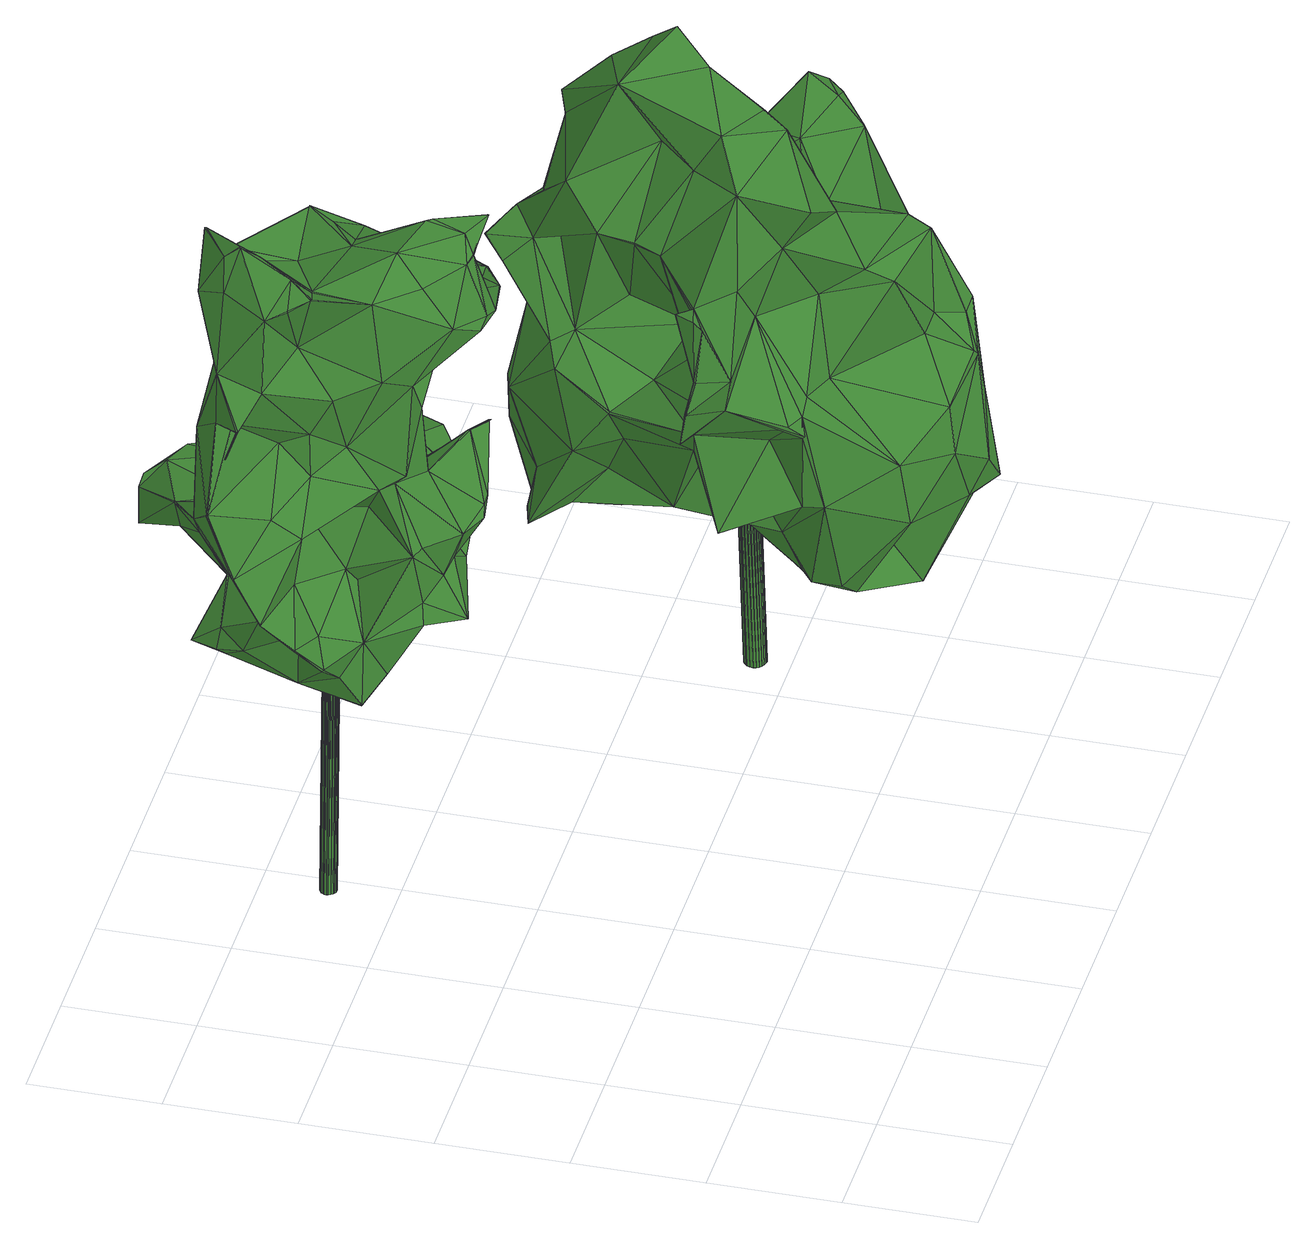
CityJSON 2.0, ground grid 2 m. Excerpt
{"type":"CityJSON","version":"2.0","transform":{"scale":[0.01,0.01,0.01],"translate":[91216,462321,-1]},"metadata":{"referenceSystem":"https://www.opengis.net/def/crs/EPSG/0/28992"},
"CityObjects":{
"tree1":{"type":"SolitaryVegetationObject","attributes":{"gtid":213,"crown_width_m":5.01,"crown_median_z":7.22,"trunk_H_m":7.46,"trunk_DBH_m":0.24,"trunk_radius_m":0.12,"trunk_base_height_m":-0.24,"original_gtid":"218"},"geometry":[{"type":"Solid","lod":"3","boundaries":[[[[0,1,2]],[[3,4,5]],[[6,7,8]],[[6,8,9]],[[10,11,12]],[[13,14,15]],[[14,16,17]],[[18,19,20]],[[21,22,23]],[[24,8,25]],[[26,27,28]],[[29,30,31]],[[32,33,34]],[[35,30,36]],[[37,38,39]],[[40,41,42]],[[43,44,27]],[[45,46,38]],[[39,47,37]],[[48,49,50]],[[48,51,49]],[[52,53,10]],[[54,55,56]],[[25,8,7]],[[57,58,59]],[[60,59,58]],[[19,61,45]],[[62,63,64]],[[17,15,14]],[[65,18,66]],[[67,68,69]],[[70,71,72]],[[69,68,26]],[[63,73,5]],[[30,74,75]],[[29,74,30]],[[76,77,78]],[[79,33,80]],[[43,27,81]],[[82,83,67]],[[84,9,85]],[[84,6,9]],[[86,87,88]],[[89,90,29]],[[91,92,11]],[[93,94,95]],[[96,97,98]],[[16,58,99]],[[55,100,101]],[[69,82,67]],[[102,35,36]],[[23,1,21]],[[103,104,105]],[[106,104,107]],[[108,109,110]],[[10,53,0]],[[95,111,112]],[[57,113,99]],[[114,115,116]],[[117,3,118]],[[119,65,66]],[[26,82,69]],[[28,82,26]],[[120,121,122]],[[53,52,21]],[[89,123,124]],[[20,125,87]],[[126,20,19]],[[88,123,89]],[[125,127,87]],[[128,129,130]],[[30,75,36]],[[16,131,58]],[[60,58,131]],[[132,133,124]],[[134,135,136]],[[81,137,138]],[[26,68,139]],[[62,140,141]],[[62,141,76]],[[142,76,141]],[[108,136,135]],[[42,7,6]],[[143,144,59]],[[145,144,143]],[[62,64,140]],[[146,13,147]],[[146,148,13]],[[96,98,80]],[[140,64,149]],[[141,140,150]],[[63,76,78]],[[63,78,151]],[[0,91,10]],[[39,46,47]],[[152,34,153]],[[45,47,46]],[[33,32,154]],[[155,23,108]],[[156,157,17]],[[13,15,104]],[[158,104,15]],[[157,159,160]],[[148,145,143]],[[161,162,155]],[[52,22,21]],[[18,65,19]],[[163,123,164]],[[16,165,17]],[[162,166,167]],[[33,79,168]],[[79,80,98]],[[86,88,169]],[[86,169,87]],[[138,25,7]],[[170,171,172]],[[114,173,115]],[[45,61,47]],[[28,44,174]],[[175,176,177]],[[166,178,167]],[[166,179,178]],[[180,12,102]],[[19,45,114]],[[19,114,126]],[[181,94,93]],[[35,31,30]],[[182,173,114]],[[182,54,173]],[[126,125,20]],[[182,114,45]],[[18,20,87]],[[94,181,83]],[[156,17,165]],[[82,174,83]],[[87,66,18]],[[172,51,48]],[[183,184,70]],[[92,12,11]],[[155,1,23]],[[89,185,186]],[[133,17,157]],[[32,187,154]],[[145,97,96]],[[50,97,145]],[[188,146,189]],[[138,43,81]],[[76,63,62]],[[11,10,91]],[[107,104,132]],[[53,21,0]],[[27,137,81]],[[180,10,12]],[[52,10,180]],[[68,190,139]],[[64,191,149]],[[192,191,64]],[[166,193,179]],[[194,179,193]],[[59,60,195]],[[42,41,7]],[[79,196,183]],[[79,98,196]],[[170,146,147]],[[172,197,198]],[[118,3,5]],[[199,200,201]],[[202,136,203]],[[194,193,166]],[[106,105,104]],[[180,109,52]],[[177,176,156]],[[179,26,139]],[[51,171,103]],[[204,57,144]],[[178,100,155]],[[21,1,0]],[[147,103,205]],[[55,101,56]],[[203,136,108]],[[82,28,174]],[[49,105,196]],[[41,206,138]],[[63,5,207]],[[63,207,64]],[[66,208,119]],[[84,42,6]],[[207,159,209]],[[124,123,132]],[[63,210,73]],[[15,17,133]],[[153,211,152]],[[210,212,75]],[[213,209,156]],[[192,209,213]],[[177,214,175]],[[33,168,34]],[[113,57,204]],[[96,215,204]],[[96,80,215]],[[107,132,163]],[[110,216,108]],[[217,218,219]],[[13,104,147]],[[190,127,125]],[[77,34,220]],[[32,34,77]],[[25,138,137]],[[25,137,24]],[[157,156,209]],[[157,209,159]],[[192,64,209]],[[207,209,64]],[[217,159,207]],[[207,5,4]],[[221,43,40]],[[77,76,32]],[[76,142,32]],[[198,145,189]],[[54,56,139]],[[179,139,56]],[[147,104,103]],[[213,156,222]],[[152,211,223]],[[196,98,97]],[[196,97,50]],[[51,172,171]],[[101,100,178]],[[224,131,16]],[[5,73,117]],[[5,117,118]],[[210,63,151]],[[225,169,185]],[[186,185,169]],[[93,164,181]],[[140,175,150]],[[149,175,140]],[[170,205,103]],[[147,205,170]],[[226,128,122]],[[226,220,128]],[[227,228,229]],[[137,230,194]],[[190,67,127]],[[178,155,167]],[[162,167,155]],[[179,101,178]],[[112,231,95]],[[199,95,231]],[[232,233,234]],[[199,163,95]],[[70,184,152]],[[75,218,210]],[[32,142,187]],[[186,169,88]],[[182,55,54]],[[224,16,14]],[[133,160,124]],[[157,160,133]],[[231,111,200]],[[103,171,170]],[[39,38,46]],[[108,216,203]],[[218,207,4]],[[234,235,180]],[[31,119,225]],[[31,225,29]],[[148,188,145]],[[124,160,89]],[[99,58,57]],[[27,44,28]],[[156,176,222]],[[45,38,182]],[[163,132,123]],[[61,19,236]],[[75,74,219]],[[75,219,218]],[[201,107,163]],[[201,163,199]],[[51,105,49]],[[68,67,190]],[[34,237,220]],[[139,190,54]],[[173,54,190]],[[183,168,79]],[[119,238,65]],[[239,43,221]],[[148,143,240]],[[102,151,234]],[[102,234,180]],[[155,2,1]],[[201,241,202]],[[106,242,228]],[[229,228,242]],[[55,2,100]],[[128,130,122]],[[145,96,144]],[[59,144,57]],[[243,105,106]],[[155,100,2]],[[128,220,129]],[[91,244,92]],[[38,92,244]],[[134,136,202]],[[175,149,176]],[[240,195,245]],[[166,162,9]],[[41,40,206]],[[151,102,212]],[[9,8,24]],[[44,246,174]],[[196,50,49]],[[120,122,242]],[[130,242,122]],[[95,163,93]],[[231,112,111]],[[227,243,228]],[[102,247,35]],[[224,148,240]],[[224,13,148]],[[224,14,13]],[[37,47,61]],[[247,92,38]],[[248,38,37]],[[247,38,248]],[[248,249,250]],[[251,233,110]],[[113,215,80]],[[204,215,113]],[[213,191,192]],[[149,191,213]],[[83,181,164]],[[24,194,9]],[[166,9,194]],[[65,238,236]],[[92,247,12]],[[102,12,247]],[[241,134,202]],[[230,26,179]],[[148,146,188]],[[89,186,88]],[[35,249,31]],[[251,252,234]],[[110,252,251]],[[130,129,229]],[[229,242,130]],[[152,229,129]],[[89,29,185]],[[176,149,222]],[[108,23,22]],[[213,222,149]],[[95,94,111]],[[94,200,111]],[[177,113,154]],[[242,253,120]],[[227,229,184]],[[243,227,184]],[[72,71,152]],[[70,152,71]],[[35,250,249]],[[121,233,232]],[[120,233,121]],[[42,84,221]],[[7,41,138]],[[251,234,233]],[[110,254,120]],[[233,120,254]],[[233,254,110]],[[200,255,174]],[[16,99,165]],[[179,56,101]],[[87,256,88]],[[83,257,67]],[[164,257,83]],[[67,256,127]],[[143,59,240]],[[240,59,195]],[[160,159,217]],[[162,85,9]],[[221,84,85]],[[221,85,161]],[[161,85,162]],[[29,225,185]],[[27,230,137]],[[248,37,249]],[[152,129,237]],[[220,237,129]],[[155,258,135]],[[108,135,258]],[[108,258,155]],[[164,123,259]],[[26,230,27]],[[72,153,70]],[[70,153,183]],[[153,223,211]],[[247,248,250]],[[137,194,24]],[[230,179,194]],[[220,78,77]],[[220,226,78]],[[106,107,242]],[[201,202,107]],[[202,260,107]],[[83,255,94]],[[93,163,164]],[[241,261,134]],[[239,261,241]],[[152,237,34]],[[190,115,173]],[[231,200,199]],[[116,115,190]],[[43,246,44]],[[249,236,238]],[[259,123,88]],[[19,65,236]],[[120,216,110]],[[154,262,214]],[[175,214,262]],[[146,170,189]],[[121,232,122]],[[234,252,235]],[[110,235,252]],[[127,256,87]],[[218,217,207]],[[48,198,197]],[[241,43,239]],[[246,43,241]],[[225,119,208]],[[35,247,250]],[[169,225,208]],[[259,257,164]],[[259,88,257]],[[256,257,88]],[[169,208,87]],[[228,243,106]],[[204,144,96]],[[152,184,229]],[[151,212,210]],[[36,75,212]],[[180,235,109]],[[110,109,235]],[[221,161,134]],[[150,262,263]],[[187,142,263]],[[187,263,262]],[[155,134,161]],[[135,134,155]],[[36,212,102]],[[103,105,51]],[[172,48,197]],[[239,264,261]],[[134,261,264]],[[221,134,264]],[[221,264,239]],[[160,90,89]],[[217,90,160]],[[66,87,208]],[[256,67,257]],[[126,114,116]],[[116,125,126]],[[116,190,125]],[[241,201,200]],[[94,255,200]],[[219,74,90]],[[219,90,217]],[[29,90,74]],[[249,61,236]],[[61,249,37]],[[31,249,238]],[[31,238,119]],[[218,4,210]],[[210,4,73]],[[3,117,4]],[[117,73,4]],[[132,104,265]],[[158,265,104]],[[132,265,133]],[[15,133,265]],[[15,265,158]],[[78,266,151]],[[226,266,78]],[[72,223,153]],[[152,223,72]],[[80,33,154]],[[156,165,99]],[[153,168,183]],[[153,34,168]],[[154,113,80]],[[107,253,242]],[[99,177,156]],[[113,177,99]],[[120,253,216]],[[202,253,260]],[[216,253,203]],[[202,203,253]],[[260,253,107]],[[187,262,154]],[[154,214,177]],[[150,175,262]],[[91,0,244]],[[38,244,182]],[[188,189,145]],[[2,244,0]],[[182,244,55]],[[2,55,244]],[[241,174,246]],[[83,174,255]],[[241,200,174]],[[224,240,245]],[[60,245,195]],[[60,131,245]],[[224,245,131]],[[234,266,232]],[[234,151,266]],[[232,266,122]],[[226,122,266]],[[184,105,243]],[[196,105,183]],[[184,183,105]],[[109,22,52]],[[108,22,109]],[[198,50,145]],[[43,206,40]],[[48,50,198]],[[40,42,221]],[[141,263,142]],[[150,263,141]],[[170,172,189]],[[189,172,198]],[[138,206,43]],[[267,268,269]],[[267,269,270]],[[270,269,271]],[[270,271,272]],[[269,268,273]],[[269,273,271]],[[271,273,274]],[[271,274,272]],[[273,268,275]],[[273,275,274]],[[274,275,276]],[[274,276,272]],[[275,268,277]],[[275,277,276]],[[276,277,278]],[[276,278,272]],[[277,268,279]],[[277,279,278]],[[278,279,280]],[[278,280,272]],[[279,268,281]],[[279,281,280]],[[280,281,282]],[[280,282,272]],[[281,268,283]],[[281,283,282]],[[282,283,284]],[[282,284,272]],[[283,268,285]],[[283,285,284]],[[284,285,286]],[[284,286,272]],[[285,268,287]],[[285,287,286]],[[286,287,288]],[[286,288,272]],[[287,268,289]],[[287,289,288]],[[288,289,290]],[[288,290,272]],[[289,268,291]],[[289,291,290]],[[290,291,292]],[[290,292,272]],[[291,268,293]],[[291,293,292]],[[292,293,294]],[[292,294,272]],[[293,268,295]],[[293,295,294]],[[294,295,296]],[[294,296,272]],[[295,268,297]],[[295,297,296]],[[296,297,298]],[[296,298,272]],[[297,268,299]],[[297,299,298]],[[298,299,300]],[[298,300,272]],[[299,268,301]],[[299,301,300]],[[300,301,302]],[[300,302,272]],[[301,268,303]],[[301,303,302]],[[302,303,304]],[[302,304,272]],[[303,268,305]],[[303,305,304]],[[304,305,306]],[[304,306,272]],[[305,268,307]],[[305,307,306]],[[306,307,308]],[[306,308,272]],[[307,268,309]],[[307,309,308]],[[308,309,310]],[[308,310,272]],[[309,268,311]],[[309,311,310]],[[310,311,312]],[[310,312,272]],[[311,268,313]],[[311,313,312]],[[312,313,314]],[[312,314,272]],[[313,268,315]],[[313,315,314]],[[314,315,316]],[[314,316,272]],[[315,268,267]],[[315,267,316]],[[316,267,270]],[[316,270,272]]]]}]},
"tree2":{"type":"SolitaryVegetationObject","attributes":{"gtid":229,"crown_width_m":7.71,"crown_median_z":5.87,"trunk_H_m":6.09,"trunk_DBH_m":0.335,"trunk_radius_m":0.167,"trunk_base_height_m":-0.22,"original_gtid":"234"},"geometry":[{"type":"Solid","lod":"3","boundaries":[[[[317,318,319]],[[320,321,322]],[[323,324,325]],[[326,327,328]],[[326,328,329]],[[330,331,332]],[[323,333,324]],[[334,335,336]],[[337,318,317]],[[338,339,340]],[[338,337,339]],[[325,341,342]],[[343,342,341]],[[344,345,346]],[[344,346,347]],[[348,349,350]],[[351,352,353]],[[354,355,356]],[[357,358,359]],[[360,361,362]],[[363,364,365]],[[366,367,319]],[[368,369,339]],[[370,339,369]],[[371,372,373]],[[374,375,376]],[[377,375,374]],[[362,378,379]],[[380,378,381]],[[357,382,383]],[[384,385,386]],[[384,386,387]],[[388,389,390]],[[388,390,367]],[[391,392,393]],[[394,395,389]],[[396,389,395]],[[397,319,318]],[[398,351,399]],[[400,401,402]],[[403,344,404]],[[385,405,325]],[[406,407,408]],[[409,379,410]],[[411,358,357]],[[359,358,412]],[[411,412,358]],[[411,413,414]],[[385,384,415]],[[416,330,332]],[[417,418,419]],[[368,419,418]],[[355,420,421]],[[422,421,420]],[[423,332,331]],[[348,424,425]],[[317,319,396]],[[349,426,350]],[[427,428,429]],[[430,431,373]],[[373,432,430]],[[327,366,337]],[[401,433,434]],[[362,379,360]],[[408,321,320]],[[435,363,365]],[[360,379,409]],[[436,427,437]],[[423,331,347]],[[403,438,393]],[[404,438,403]],[[414,412,411]],[[347,331,330]],[[418,353,439]],[[412,371,440]],[[376,375,441]],[[442,356,355]],[[421,442,355]],[[440,443,412]],[[443,440,392]],[[444,445,446]],[[447,448,321]],[[332,352,416]],[[423,352,332]],[[449,450,451]],[[325,405,341]],[[452,370,369]],[[452,369,368]],[[453,454,320]],[[337,455,339]],[[456,457,458]],[[419,459,460]],[[461,420,355]],[[462,463,380]],[[464,462,333]],[[465,462,464]],[[361,420,461]],[[466,467,468]],[[389,469,394]],[[400,399,401]],[[442,401,399]],[[380,470,471]],[[472,389,388]],[[447,407,448]],[[333,473,464]],[[408,407,447]],[[366,474,435]],[[364,378,365]],[[462,465,463]],[[335,422,336]],[[320,419,453]],[[374,475,377]],[[476,475,374]],[[333,323,473]],[[335,477,434]],[[350,478,348]],[[364,363,435]],[[385,324,386]],[[385,325,324]],[[479,385,480]],[[359,412,443]],[[444,446,323]],[[379,471,481]],[[457,482,458]],[[483,484,485]],[[483,485,486]],[[361,472,362]],[[487,488,391]],[[488,359,443]],[[393,392,440]],[[415,384,370]],[[419,460,351]],[[351,417,419]],[[408,454,395]],[[320,454,408]],[[485,489,490]],[[485,490,491]],[[492,493,494]],[[398,399,457]],[[398,457,351]],[[423,439,352]],[[446,473,323]],[[347,495,423]],[[446,496,497]],[[370,384,340]],[[422,433,421]],[[416,352,456]],[[368,498,419]],[[408,394,499]],[[500,454,453]],[[396,454,500]],[[405,501,341]],[[502,403,393]],[[479,405,385]],[[383,413,411]],[[471,379,378]],[[494,503,504]],[[425,505,506]],[[486,490,507]],[[462,381,329]],[[462,380,381]],[[326,474,327]],[[404,508,509]],[[440,371,510]],[[397,318,366]],[[366,319,397]],[[380,463,470]],[[406,408,356]],[[435,381,364]],[[511,342,343]],[[448,459,322]],[[507,350,486]],[[507,490,512]],[[341,501,343]],[[427,431,437]],[[485,372,513]],[[371,513,372]],[[514,515,516]],[[442,399,517]],[[351,517,399]],[[492,504,493]],[[351,457,352]],[[468,449,518]],[[466,518,519]],[[428,519,518]],[[330,520,347]],[[364,381,378]],[[402,521,516]],[[465,470,463]],[[361,360,420]],[[473,475,476]],[[393,438,391]],[[365,378,362]],[[318,337,366]],[[427,429,431]],[[365,362,472]],[[510,467,522]],[[349,375,437]],[[377,437,375]],[[461,354,408]],[[498,523,500]],[[471,378,380]],[[449,451,518]],[[466,468,518]],[[456,508,520]],[[365,366,435]],[[383,458,524]],[[345,501,479]],[[345,343,501]],[[520,508,404]],[[448,322,321]],[[408,447,321]],[[501,405,479]],[[461,469,361]],[[478,424,348]],[[335,424,477]],[[410,481,506]],[[351,460,517]],[[442,517,460]],[[486,491,490]],[[525,434,477]],[[334,506,505]],[[453,498,500]],[[525,478,507]],[[525,477,478]],[[520,330,416]],[[443,392,391]],[[525,521,402]],[[525,402,434]],[[526,495,346]],[[373,510,371]],[[440,510,393]],[[502,393,510]],[[366,365,367]],[[527,486,426]],[[438,509,528]],[[438,404,509]],[[529,530,531]],[[370,340,339]],[[375,349,441]],[[354,461,355]],[[532,413,524]],[[394,408,395]],[[402,515,533]],[[348,441,349]],[[469,499,394]],[[534,535,329]],[[536,466,519]],[[527,426,437]],[[486,350,426]],[[507,478,350]],[[494,493,503]],[[323,325,342]],[[387,328,340]],[[327,340,328]],[[457,399,482]],[[458,482,524]],[[536,519,428]],[[437,426,349]],[[446,497,530]],[[472,361,469]],[[472,469,389]],[[419,322,459]],[[373,467,510]],[[376,481,471]],[[537,487,391]],[[537,391,438]],[[488,357,359]],[[538,425,506]],[[538,506,376]],[[379,481,410]],[[539,459,448]],[[490,515,514]],[[443,391,488]],[[323,342,444]],[[470,476,471]],[[465,476,470]],[[465,473,476]],[[464,473,465]],[[471,476,376]],[[374,376,476]],[[367,390,319]],[[319,390,396]],[[528,487,438]],[[537,438,487]],[[387,386,534]],[[387,340,384]],[[337,340,327]],[[338,340,337]],[[532,482,400]],[[500,523,396]],[[396,523,317]],[[320,322,419]],[[345,540,343]],[[344,540,345]],[[518,429,428]],[[451,429,518]],[[415,480,385]],[[431,429,451]],[[395,454,396]],[[366,327,474]],[[328,387,534]],[[328,534,329]],[[432,373,484]],[[453,419,498]],[[460,459,539]],[[356,408,354]],[[442,460,356]],[[356,460,406]],[[461,408,499]],[[469,461,499]],[[541,403,502]],[[326,542,474]],[[485,484,372]],[[484,373,372]],[[436,437,531]],[[533,515,543]],[[515,544,543]],[[404,545,520]],[[347,520,545]],[[427,436,428]],[[456,352,457]],[[344,403,540]],[[400,482,399]],[[456,520,416]],[[396,390,389]],[[527,432,486]],[[432,483,486]],[[386,324,534]],[[516,515,402]],[[452,495,526]],[[333,534,324]],[[445,541,522]],[[536,445,522]],[[541,502,510]],[[467,373,450]],[[467,450,449]],[[541,510,522]],[[546,532,543]],[[546,543,544]],[[525,512,521]],[[492,494,504]],[[504,503,493]],[[525,507,512]],[[547,404,344]],[[547,545,404]],[[347,547,344]],[[347,545,547]],[[329,535,462]],[[534,333,535]],[[495,347,346]],[[412,513,371]],[[472,548,365]],[[367,548,388]],[[365,548,367]],[[424,335,334]],[[511,540,541]],[[541,540,403]],[[442,433,401]],[[421,433,442]],[[335,433,422]],[[434,433,335]],[[401,434,402]],[[422,420,336]],[[360,336,420]],[[360,409,336]],[[409,410,336]],[[468,467,449]],[[497,436,530]],[[478,477,424]],[[368,455,498]],[[368,339,455]],[[498,455,523]],[[317,523,455]],[[317,455,337]],[[376,506,481]],[[334,505,424]],[[425,424,505]],[[456,458,382]],[[526,346,480]],[[383,382,458]],[[446,530,473]],[[536,428,436]],[[527,430,432]],[[527,431,430]],[[527,437,431]],[[511,541,445]],[[345,479,480]],[[436,496,445]],[[382,508,456]],[[528,508,487]],[[487,508,382]],[[329,542,326]],[[381,435,542]],[[435,474,542]],[[381,542,329]],[[549,383,524]],[[336,410,506]],[[336,506,334]],[[436,531,530]],[[488,382,357]],[[487,382,488]],[[472,388,548]],[[376,441,538]],[[425,538,348]],[[489,513,412]],[[485,513,489]],[[522,467,536]],[[466,536,467]],[[348,538,441]],[[549,524,413]],[[549,413,383]],[[489,544,515]],[[546,544,489]],[[432,484,483]],[[529,437,377]],[[511,444,342]],[[406,448,407]],[[529,531,437]],[[511,445,444]],[[436,497,496]],[[418,495,452]],[[418,452,368]],[[475,529,377]],[[486,485,491]],[[489,515,490]],[[490,514,512]],[[512,514,521]],[[533,543,532]],[[521,514,516]],[[351,353,417]],[[417,353,418]],[[333,462,535]],[[446,445,496]],[[436,445,536]],[[439,495,550]],[[423,495,439]],[[550,495,418]],[[439,550,418]],[[343,540,511]],[[524,482,532]],[[480,346,345]],[[400,533,532]],[[402,533,400]],[[546,414,532]],[[414,546,412]],[[414,413,532]],[[489,412,546]],[[406,539,448]],[[460,539,406]],[[357,383,411]],[[439,353,352]],[[526,480,415]],[[370,452,526]],[[370,526,415]],[[431,451,551]],[[431,551,373]],[[450,373,551]],[[450,551,451]],[[528,509,508]],[[475,530,529]],[[475,473,530]],[[552,553,554]],[[552,554,555]],[[555,554,556]],[[555,556,557]],[[554,553,558]],[[554,558,556]],[[556,558,559]],[[556,559,557]],[[558,553,560]],[[558,560,559]],[[559,560,561]],[[559,561,557]],[[560,553,562]],[[560,562,561]],[[561,562,563]],[[561,563,557]],[[562,553,564]],[[562,564,563]],[[563,564,565]],[[563,565,557]],[[564,553,566]],[[564,566,565]],[[565,566,567]],[[565,567,557]],[[566,553,568]],[[566,568,567]],[[567,568,569]],[[567,569,557]],[[568,553,570]],[[568,570,569]],[[569,570,571]],[[569,571,557]],[[570,553,572]],[[570,572,571]],[[571,572,573]],[[571,573,557]],[[572,553,574]],[[572,574,573]],[[573,574,575]],[[573,575,557]],[[574,553,576]],[[574,576,575]],[[575,576,577]],[[575,577,557]],[[576,553,578]],[[576,578,577]],[[577,578,579]],[[577,579,557]],[[578,553,580]],[[578,580,579]],[[579,580,581]],[[579,581,557]],[[580,553,582]],[[580,582,581]],[[581,582,583]],[[581,583,557]],[[582,553,584]],[[582,584,583]],[[583,584,585]],[[583,585,557]],[[584,553,586]],[[584,586,585]],[[585,586,587]],[[585,587,557]],[[586,553,588]],[[586,588,587]],[[587,588,589]],[[587,589,557]],[[588,553,590]],[[588,590,589]],[[589,590,591]],[[589,591,557]],[[590,553,592]],[[590,592,591]],[[591,592,593]],[[591,593,557]],[[592,553,594]],[[592,594,593]],[[593,594,595]],[[593,595,557]],[[594,553,596]],[[594,596,595]],[[595,596,597]],[[595,597,557]],[[596,553,598]],[[596,598,597]],[[597,598,599]],[[597,599,557]],[[598,553,600]],[[598,600,599]],[[599,600,601]],[[599,601,557]],[[600,553,552]],[[600,552,601]],[[601,552,555]],[[601,555,557]]]]}]}
},
"vertices":[
[393,1095,731],[423,1090,745],[419,1000,749],[71,976,1017],[114,970,1034],[114,969,1036],[707,940,703],[710,895,694],[674,918,689],[659,945,688],[351,1175,746],[310,1164,713],[263,1100,791],[439,672,1080],[406,676,1092],[388,681,1077],[401,705,1179],[351,712,1099],[210,844,566],[212,906,546],[244,819,500],[436,1124,772],[430,1057,769],[452,1093,772],[648,883,679],[692,889,688],[531,795,581],[568,733,663],[528,733,614],[206,898,800],[138,981,762],[131,940,694],[352,1045,1182],[492,960,1175],[383,978,1114],[138,983,762],[137,1021,866],[204,1017,628],[275,1025,671],[218,1064,589],[674,917,692],[709,895,695],[708,940,705],[624,839,709],[566,733,665],[244,1020,556],[220,1064,588],[213,1026,583],[615,834,1067],[581,858,1084],[582,857,1086],[575,820,1060],[383,1142,777],[369,1172,758],[396,929,556],[388,935,680],[396,843,630],[442,775,1216],[437,717,1207],[448,767,1216],[465,689,1225],[212,986,587],[234,1020,1189],[200,1022,1071],[196,951,1177],[150,854,616],[151,852,618],[367,694,588],[461,787,561],[477,754,583],[488,853,1028],[363,802,1075],[430,826,1154],[114,971,1036],[200,942,830],[138,1019,867],[262,1065,1166],[286,1046,1112],[255,1033,1083],[531,938,1130],[492,959,1177],[684,812,692],[496,730,604],[408,725,664],[659,946,690],[609,989,691],[331,848,655],[244,817,609],[316,763,718],[285,804,848],[265,900,870],[312,1163,712],[269,1093,748],[414,682,758],[444,685,753],[519,730,808],[486,877,1160],[551,888,1100],[532,936,1131],[373,800,1202],[488,972,750],[480,870,714],[193,1054,818],[537,755,1026],[471,750,1035],[490,852,1026],[451,849,942],[432,803,915],[450,1018,793],[347,1029,759],[327,977,809],[563,713,797],[565,711,798],[408,876,1178],[284,946,548],[350,913,550],[329,887,559],[70,977,1018],[69,976,1018],[129,889,660],[346,883,909],[338,937,960],[356,962,970],[346,797,820],[297,768,871],[301,797,519],[245,820,498],[332,751,591],[388,1013,997],[416,967,978],[416,969,976],[418,700,1185],[408,773,914],[336,768,1001],[546,926,818],[546,927,820],[486,941,766],[659,844,679],[709,862,690],[489,863,552],[255,1001,1256],[255,1025,1236],[321,1070,1235],[433,777,1134],[461,836,1166],[528,817,1086],[515,686,1069],[515,685,1068],[499,715,1068],[239,923,1225],[257,1001,1257],[222,1057,959],[356,874,1047],[461,865,1156],[386,950,1154],[514,999,728],[301,819,1157],[302,804,1024],[470,752,1036],[266,868,1005],[305,857,901],[584,987,720],[608,990,689],[420,767,797],[375,704,728],[354,758,1160],[584,926,689],[560,961,696],[474,921,1166],[322,863,677],[576,719,1055],[591,796,1054],[621,814,1060],[364,919,550],[495,795,691],[263,975,1240],[263,898,1190],[306,908,1162],[546,958,700],[523,859,626],[265,1099,792],[402,680,743],[354,1002,614],[513,899,1107],[480,871,997],[294,918,791],[348,836,772],[352,1043,1184],[545,719,1058],[575,721,1056],[399,812,545],[207,920,1192],[207,919,1190],[585,882,681],[619,877,671],[467,691,1224],[550,889,1098],[620,815,1061],[591,796,1056],[519,732,808],[519,731,806],[456,791,783],[430,859,780],[424,896,774],[427,875,1176],[545,718,1055],[692,889,690],[201,956,1047],[207,874,635],[262,918,1093],[191,1021,992],[426,875,1174],[139,1021,867],[221,889,1206],[320,1020,1187],[474,920,1168],[363,933,793],[268,902,940],[197,998,989],[260,946,923],[387,1020,1030],[615,939,716],[223,888,1207],[349,854,1132],[420,700,1183],[237,917,698],[291,956,1032],[486,893,965],[486,891,963],[456,941,967],[592,850,666],[564,714,798],[262,981,941],[262,947,922],[197,1017,852],[264,1064,781],[201,902,636],[331,904,1036],[130,891,658],[585,881,684],[440,725,1201],[488,838,729],[422,875,929],[482,869,996],[328,1051,727],[454,696,1208],[526,814,684],[237,1056,764],[276,1023,672],[175,953,669],[232,998,789],[232,943,825],[233,999,791],[365,859,900],[267,902,870],[450,744,742],[341,755,623],[374,732,654],[489,974,752],[337,754,721],[348,799,822],[482,869,716],[318,1045,1211],[322,1068,1235],[584,925,692],[401,805,1000],[246,1013,960],[387,902,76],[375,902,76],[387,905,76],[383,894,822],[382,897,822],[371,894,822],[385,908,76],[381,900,822],[383,911,76],[379,902,822],[381,912,76],[377,904,822],[378,914,76],[374,905,822],[375,914,76],[371,906,822],[372,914,76],[368,905,822],[369,912,76],[365,904,822],[366,910,76],[362,902,822],[365,908,76],[360,899,822],[363,905,76],[359,897,822],[363,902,76],[359,893,822],[363,899,76],[359,890,822],[365,896,76],[360,887,822],[367,893,76],[362,885,822],[369,892,76],[365,883,822],[372,890,76],[368,882,822],[375,890,76],[371,882,822],[378,890,76],[374,882,822],[381,892,76],[377,883,822],[384,893,76],[379,885,822],[385,896,76],[381,888,822],[387,899,76],[382,891,822],
[1382,263,394],[1449,264,259],[1461,308,285],[1455,519,583],[1468,568,607],[1467,567,611],[912,198,571],[995,138,547],[996,146,626],[1096,208,335],[1256,214,342],[1103,139,405],[1033,195,290],[1246,373,959],[1275,374,946],[1282,396,960],[924,185,465],[910,739,437],[1029,802,475],[1072,738,391],[1321,230,388],[1172,190,465],[1276,264,562],[1172,186,465],[1068,201,695],[926,305,696],[985,224,838],[1120,239,861],[1103,201,855],[1122,239,858],[1222,329,930],[824,657,578],[811,601,660],[847,689,699],[1298,526,729],[1295,474,880],[1283,494,741],[1329,693,539],[1254,776,512],[1364,704,570],[1076,582,1145],[1053,597,1154],[1032,556,1192],[1139,677,305],[1271,628,371],[1169,536,390],[1157,385,202],[1129,394,206],[1245,459,268],[1322,304,298],[1380,448,315],[1311,357,659],[1212,319,600],[1201,195,595],[907,500,1036],[861,576,928],[840,532,927],[917,460,590],[824,479,609],[909,530,445],[762,427,516],[1107,450,281],[1074,522,372],[959,356,345],[1063,347,313],[1112,549,1066],[1114,552,1067],[1165,138,547],[1088,128,659],[1063,105,497],[1101,99,445],[1395,488,313],[1462,528,297],[1447,456,314],[973,412,1111],[970,413,1113],[947,373,1101],[1462,607,361],[1485,571,387],[1485,410,365],[1448,265,256],[1157,583,649],[1189,657,652],[1183,690,800],[1125,688,685],[1053,770,753],[962,304,961],[1012,364,944],[1079,131,669],[1446,654,625],[1486,619,617],[1404,579,520],[1106,685,298],[1010,632,362],[1039,654,1121],[937,619,1145],[1040,699,1053],[1027,725,1057],[1139,149,720],[1261,421,982],[1303,482,609],[1284,395,693],[1368,481,586],[1201,710,372],[1194,801,528],[1092,803,464],[1322,401,901],[920,734,472],[855,730,418],[813,600,663],[659,457,735],[639,444,800],[642,446,800],[862,432,796],[743,435,737],[928,504,755],[1145,749,561],[999,779,620],[1182,357,202],[715,405,764],[727,454,706],[976,391,1006],[1334,432,872],[900,458,1107],[859,591,587],[1254,694,617],[1001,501,1152],[851,320,711],[873,401,822],[818,318,699],[1481,607,614],[1488,617,619],[682,470,943],[702,450,941],[655,434,851],[1180,332,725],[1431,482,576],[1412,516,485],[1318,300,516],[1216,487,908],[1198,544,817],[1103,577,926],[1447,599,614],[1375,636,631],[1351,676,382],[937,268,323],[933,335,345],[891,278,362],[890,322,363],[660,425,936],[702,448,943],[663,439,946],[1401,640,368],[933,347,351],[973,445,397],[1344,499,326],[835,289,534],[1182,259,345],[817,318,543],[904,369,432],[924,778,624],[904,771,615],[1111,151,712],[1136,148,723],[987,569,410],[1162,652,825],[960,608,766],[863,576,924],[872,633,927],[887,669,744],[1080,544,1047],[1003,501,1148],[925,693,972],[949,747,848],[960,711,865],[761,858,701],[746,868,698],[746,870,700],[1207,350,841],[792,332,696],[787,306,687],[1349,392,535],[1403,642,370],[1410,514,484],[1085,192,722],[871,318,1018],[744,867,700],[758,858,702],[885,739,426],[915,681,423],[875,703,726],[1103,485,908],[1004,403,926],[856,424,1039],[954,328,819],[935,788,810],[972,564,1033],[955,818,838],[1001,784,865],[958,820,837],[1254,581,610],[652,435,851],[651,432,851],[1180,413,922],[938,789,808],[831,417,891],[1378,365,429],[1097,639,931],[932,750,755],[1125,234,735],[884,553,678],[1083,502,920],[829,369,643],[787,309,684],[791,333,693],[1083,728,936],[1020,748,886],[1052,131,437],[1021,280,413],[695,392,830],[1058,548,1049],[924,630,485],[1424,637,626],[974,265,859],[882,363,941],[1138,271,342],[1019,750,888],[1011,747,889],[1133,362,849],[1005,713,1034],[1125,277,841],[1364,486,317],[1024,640,1043],[1235,432,775],[697,396,830],[1092,453,78],[1075,452,78],[1091,457,78],[1093,472,687],[1092,477,687],[1076,472,687],[1089,461,78],[1090,481,687],[1087,464,78],[1088,484,686],[1083,467,78],[1084,486,686],[1079,468,78],[1080,488,686],[1074,469,78],[1076,489,686],[1070,468,78],[1071,488,686],[1066,466,78],[1067,486,686],[1063,463,78],[1064,483,687],[1060,460,78],[1061,480,687],[1059,456,78],[1060,476,687],[1058,451,78],[1059,471,687],[1059,447,78],[1060,467,687],[1061,443,78],[1062,463,687],[1064,440,78],[1065,460,687],[1067,437,79],[1068,457,687],[1071,436,79],[1072,455,688],[1076,435,79],[1077,455,688],[1080,436,79],[1081,456,687],[1084,438,78],[1085,458,687],[1087,441,78],[1088,460,687],[1090,444,78],[1091,464,687],[1091,448,78],[1093,468,687]
]}
